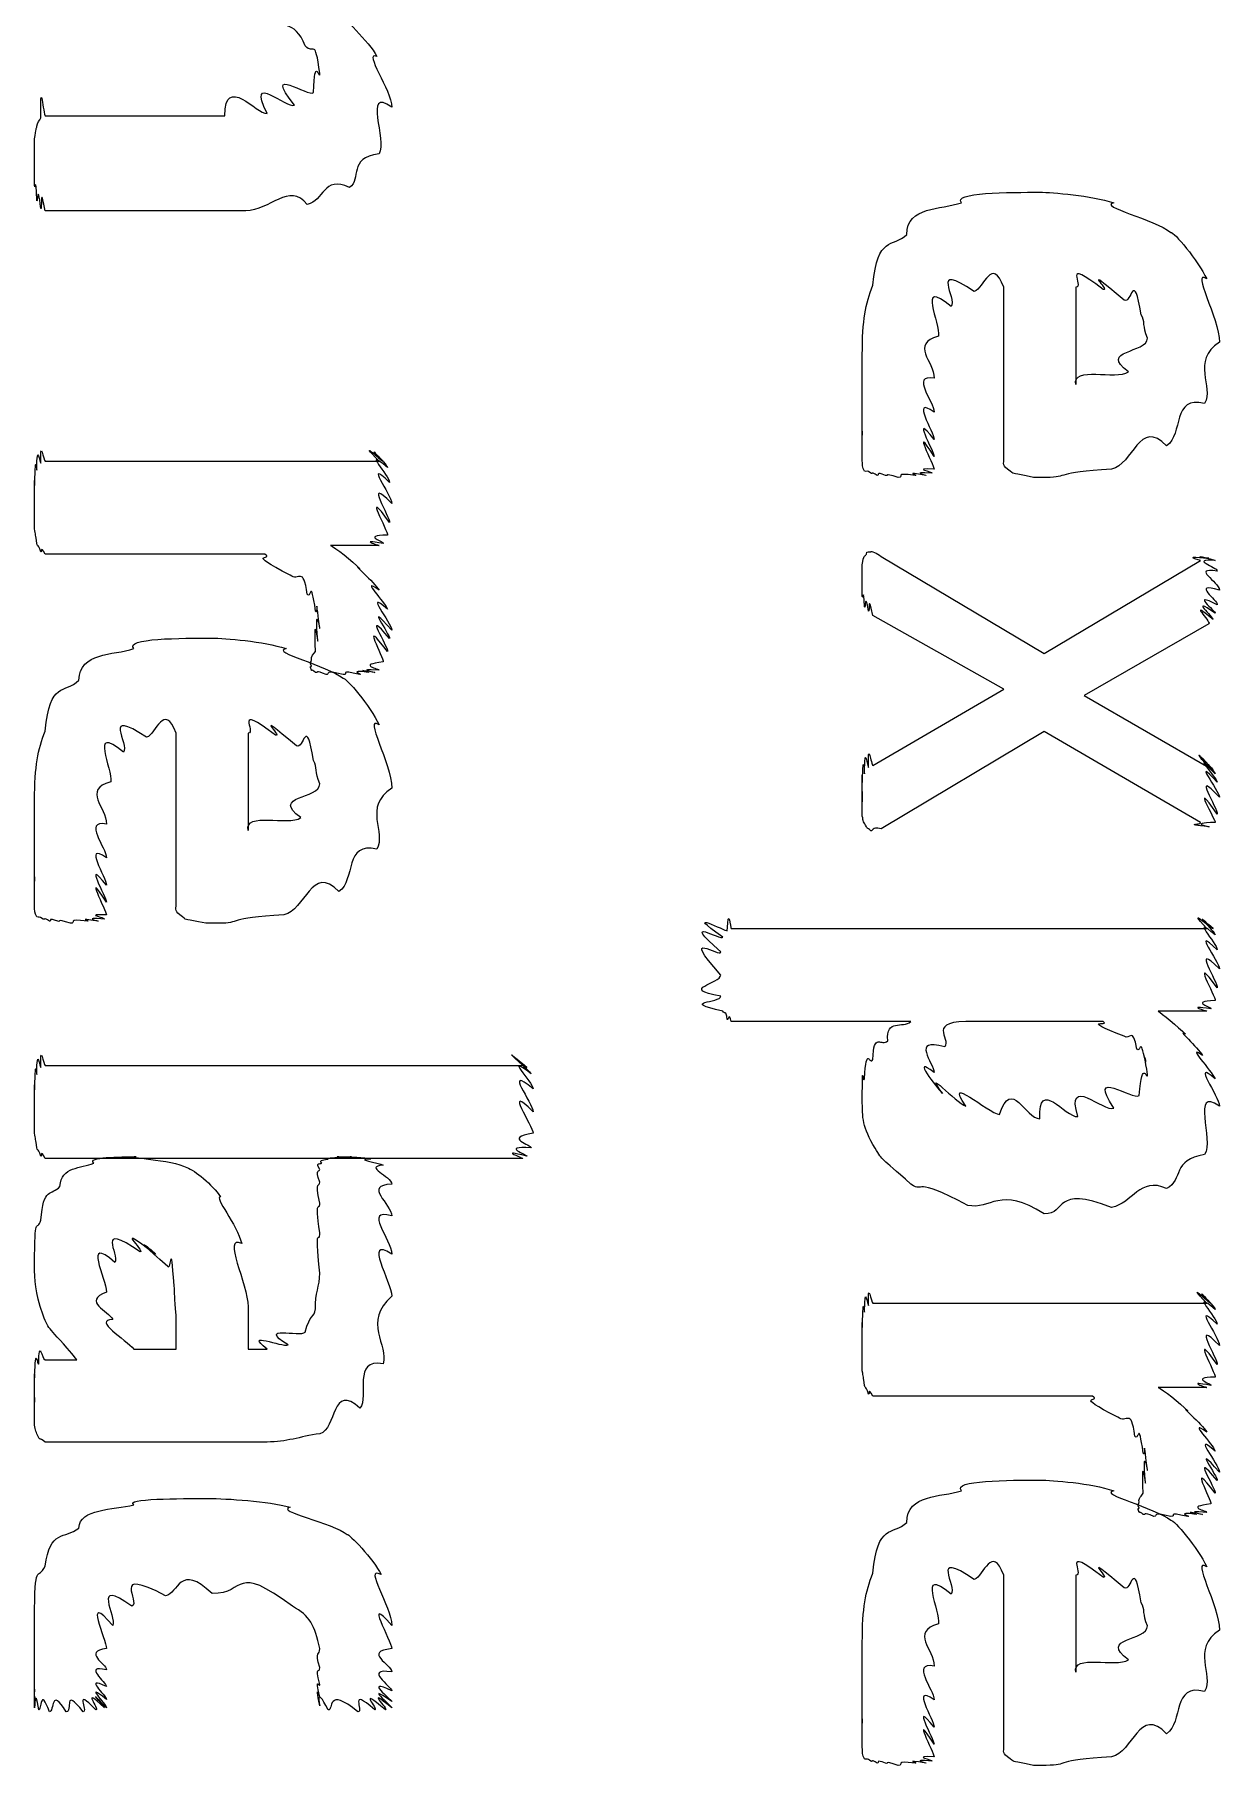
# Model space of a CAD drawing. Header units: millimetres. Extents: x 0 to 33.1, y 1.5 to 45.3.
# Drawn here: x 0.3794 to 0.5011, y 4.4728 to 4.6505 of the extents above; entities that cross this region are included whole.
import ezdxf

# ---------------------------------------------------------------- set-up
doc = ezdxf.new("R2010")
doc.units = ezdxf.units.MM
doc.header["$MEASUREMENT"] = 0
doc.layers.get('0').update_dxf_attribs({"linetype": 'CONTINUOUS'})

msp = doc.modelspace()

# ---------------------------------------------------------------- linework, layer by layer
at = {"color": 11, "linetype": 'Continuous'}
for p, q in [((0.380533, 4.64219), (0.398981, 4.64219)), ((0.40115, 4.63243), (0.380533, 4.63243)), ((0.479004, 4.60699), (0.479004, 4.62457)), ((0.486382, 4.62457), (0.486382, 4.61458)), ((0.380533, 4.60672), (0.414822, 4.60672)), ((0.483344, 4.60504), (0.482042, 4.60504)), ((0.403103, 4.59717), (0.380533, 4.59717)), ((0.414822, 4.59804), (0.409831, 4.59804)), ((0.466417, 4.59694), (0.483128, 4.58697)), ((0.483128, 4.58697), (0.499186, 4.59651)), ((0.479004, 4.58328), (0.465549, 4.59088)), ((0.500054, 4.59), (0.48725, 4.58263)), ((0.411133, 4.58479), (0.411133, 4.58479)), ((0.465549, 4.57547), (0.479004, 4.58328)), ((0.48725, 4.58263), (0.500054, 4.57525)), ((0.393989, 4.56119), (0.393989, 4.57878)), ((0.401367, 4.57878), (0.401367, 4.56879)), ((0.483128, 4.57894), (0.466417, 4.56896)), ((0.499186, 4.56961), (0.483128, 4.57894)), ((0.398329, 4.55925), (0.397026, 4.55925)), ((0.45101, 4.55871), (0.499838, 4.55871)), ((0.469456, 4.54915), (0.45101, 4.54915)), ((0.489204, 4.54915), (0.475965, 4.54915)), ((0.499838, 4.55024), (0.494846, 4.55024)), ((0.380533, 4.54465), (0.429579, 4.54465)), ((0.482693, 4.53917), (0.482693, 4.53917)), ((0.429579, 4.5351), (0.380533, 4.5351)), ((0.483128, 4.5294), (0.483128, 4.5294)), ((0.393989, 4.51551), (0.393989, 4.51899)), ((0.401367, 4.51986), (0.401367, 4.51551)), ((0.465549, 4.52024), (0.499838, 4.52024)), ((0.389649, 4.51551), (0.393989, 4.51551)), ((0.401367, 4.51551), (0.403321, 4.51551)), ((0.380533, 4.51443), (0.383789, 4.51443)), ((0.488118, 4.51069), (0.465549, 4.51069)), ((0.499838, 4.51156), (0.494846, 4.51156)), ((0.403321, 4.50597), (0.380533, 4.50597)), ((0.496149, 4.49832), (0.496149, 4.49832)), ((0.479004, 4.47472), (0.479004, 4.49229)), ((0.486382, 4.49229), (0.486382, 4.48232)), ((0.382704, 4.47825), (0.382704, 4.47825)), ((0.483344, 4.47276), (0.482042, 4.47276))]:
    msp.add_line(p, q, dxfattribs=at)
for points in [[(0.407226, 4.64936), (0.406196, 4.65218), (0.404676, 4.65121), (0.402669, 4.65218)], [(0.410265, 4.65306), (0.411242, 4.65218), (0.413738, 4.6499), (0.414606, 4.64828)], [(0.408746, 4.64654), (0.408203, 4.65033), (0.408203, 4.64839), (0.407226, 4.64936)], [(0.408094, 4.64458), (0.408203, 4.6486), (0.408746, 4.64567), (0.408746, 4.64654)], [(0.414606, 4.64828), (0.41314, 4.64887), (0.416124, 4.64481), (0.416124, 4.64307)], [(0.403321, 4.64242), (0.40115, 4.64686), (0.405382, 4.64285), (0.406142, 4.64328)], [(0.406142, 4.64328), (0.402724, 4.64757), (0.407661, 4.64404), (0.408094, 4.64458)], [(0.3801, 4.64199), (0.379992, 4.64654), (0.380371, 4.64219), (0.380533, 4.64219)], [(0.398981, 4.64219), (0.398981, 4.64654), (0.402289, 4.64231), (0.403321, 4.64242)], [(0.416124, 4.64307), (0.41314, 4.64524), (0.41569, 4.6396), (0.414822, 4.63829)], [(0.379665, 4.64111), (0.379719, 4.6415), (0.379937, 4.64171), (0.3801, 4.64199)], [(0.379449, 4.63981), (0.379557, 4.6409), (0.379665, 4.64085), (0.379665, 4.64111)], [(0.379449, 4.63721), (0.379449, 4.6396), (0.379449, 4.63911), (0.379449, 4.63981)], [(0.414822, 4.63829), (0.411567, 4.63786), (0.413086, 4.63569), (0.411783, 4.63482)], [(0.379449, 4.63504), (0.379449, 4.63775), (0.379449, 4.63633), (0.379449, 4.63721)], [(0.379665, 4.63351), (0.379557, 4.63644), (0.379557, 4.63433), (0.379449, 4.63504)], [(0.411783, 4.63482), (0.409071, 4.63612), (0.409179, 4.6334), (0.407443, 4.63308)], [(0.3801, 4.63265), (0.379719, 4.63569), (0.379775, 4.63308), (0.379665, 4.63351)], [(0.380533, 4.63243), (0.379992, 4.63542), (0.380208, 4.63254), (0.3801, 4.63265)], [(0.407443, 4.63308), (0.405599, 4.63542), (0.403592, 4.63243), (0.40115, 4.63243)], [(0.469021, 4.62999), (0.469075, 4.63292), (0.472493, 4.63254), (0.474664, 4.63325)], [(0.474664, 4.63325), (0.473579, 4.63433), (0.479656, 4.63433), (0.482693, 4.63433)], [(0.482693, 4.63433), (0.483996, 4.63433), (0.487956, 4.634), (0.490289, 4.63325)], [(0.490289, 4.63325), (0.488607, 4.63292), (0.494521, 4.63151), (0.496149, 4.63021)], [(0.465549, 4.62478), (0.466037, 4.62999), (0.467557, 4.62858), (0.469021, 4.62999)], [(0.496149, 4.63021), (0.496419, 4.63032), (0.498969, 4.62733), (0.499838, 4.62543)], [(0.475965, 4.62414), (0.471246, 4.62728), (0.474283, 4.62337), (0.473579, 4.62261)], [(0.479004, 4.62457), (0.477756, 4.62782), (0.476942, 4.62446), (0.475965, 4.62414)], [(0.489204, 4.62435), (0.4847, 4.62782), (0.487358, 4.62457), (0.486382, 4.62457)], [(0.491374, 4.62326), (0.486436, 4.62739), (0.490072, 4.62408), (0.489204, 4.62435)], [(0.473579, 4.62261), (0.469943, 4.62565), (0.472547, 4.62076), (0.472276, 4.61957)], [(0.49311, 4.62175), (0.49235, 4.62651), (0.492079, 4.62283), (0.491374, 4.62326)], [(0.499838, 4.62543), (0.498156, 4.62651), (0.501139, 4.62142), (0.501139, 4.61893)], [(0.464464, 4.61762), (0.464464, 4.62131), (0.464789, 4.62278), (0.465549, 4.62478)], [(0.493761, 4.61936), (0.493218, 4.62061), (0.493544, 4.62104), (0.49311, 4.62175)], [(0.472276, 4.61957), (0.469347, 4.61871), (0.471843, 4.61697), (0.471843, 4.61524)], [(0.491808, 4.61589), (0.488607, 4.61817), (0.493761, 4.61778), (0.493761, 4.61936)], [(0.501139, 4.61893), (0.498156, 4.61697), (0.500597, 4.61436), (0.499621, 4.61263)], [(0.464464, 4.61328), (0.464464, 4.61697), (0.464464, 4.61604), (0.464464, 4.61762)], [(0.471843, 4.61524), (0.469347, 4.61567), (0.471843, 4.61279), (0.471843, 4.61176)], [(0.486382, 4.61458), (0.486003, 4.61654), (0.490506, 4.61501), (0.491808, 4.61589)], [(0.464464, 4.6096), (0.464464, 4.61426), (0.464464, 4.61187), (0.464464, 4.61328)], [(0.471843, 4.61176), (0.469347, 4.6135), (0.471843, 4.60969), (0.471843, 4.60894)], [(0.499621, 4.61263), (0.496257, 4.6135), (0.49745, 4.60949), (0.495714, 4.60829)], [(0.464464, 4.60699), (0.464464, 4.61208), (0.464464, 4.60846), (0.464464, 4.6096)], [(0.471843, 4.60894), (0.469347, 4.61208), (0.471843, 4.60764), (0.471843, 4.60721)], [(0.471843, 4.60721), (0.469347, 4.61106), (0.471843, 4.60622), (0.471843, 4.6059)], [(0.495714, 4.60829), (0.492947, 4.61122), (0.492242, 4.60633), (0.490072, 4.6059)], [(0.379449, 4.60433), (0.379557, 4.60818), (0.379665, 4.60542), (0.379665, 4.60585)], [(0.379665, 4.60585), (0.379719, 4.60889), (0.379937, 4.60639), (0.3801, 4.6065)], [(0.3801, 4.6065), (0.379992, 4.60921), (0.380371, 4.60672), (0.380533, 4.60672)], [(0.414822, 4.60672), (0.412435, 4.60921), (0.415093, 4.60672), (0.415256, 4.60672)], [(0.415256, 4.60672), (0.412869, 4.60906), (0.41569, 4.60639), (0.41569, 4.60607)], [(0.41569, 4.60607), (0.412978, 4.60835), (0.415907, 4.60514), (0.415907, 4.60454)], [(0.379449, 4.60194), (0.379449, 4.60688), (0.379449, 4.60363), (0.379449, 4.60433)], [(0.415907, 4.60454), (0.41314, 4.60715), (0.416124, 4.60325), (0.416124, 4.60238)], [(0.464681, 4.60568), (0.464464, 4.60612), (0.464464, 4.60628), (0.464464, 4.60699)], [(0.471843, 4.6059), (0.469347, 4.60601), (0.471733, 4.60563), (0.471625, 4.60547)], [(0.479656, 4.60568), (0.478787, 4.60628), (0.479004, 4.60644), (0.479004, 4.60699)], [(0.490072, 4.6059), (0.484104, 4.60558), (0.485786, 4.60504), (0.483344, 4.60504)], [(0.415907, 4.60042), (0.412978, 4.60444), (0.415799, 4.59944), (0.41569, 4.59912)], [(0.416124, 4.60238), (0.41314, 4.60542), (0.416015, 4.60086), (0.415907, 4.60042)], [(0.465332, 4.60547), (0.464899, 4.60585), (0.464953, 4.60558), (0.464681, 4.60568)], [(0.465983, 4.60525), (0.465332, 4.60568), (0.465603, 4.60536), (0.465332, 4.60547)], [(0.466851, 4.60525), (0.465767, 4.60568), (0.466254, 4.60525), (0.465983, 4.60525)], [(0.468153, 4.60504), (0.466471, 4.60558), (0.467285, 4.60514), (0.466851, 4.60525)], [(0.469889, 4.60525), (0.467611, 4.60558), (0.468858, 4.60504), (0.468153, 4.60504)], [(0.470975, 4.60525), (0.468479, 4.60568), (0.470324, 4.60525), (0.469889, 4.60525)], [(0.471625, 4.60547), (0.469075, 4.60568), (0.471246, 4.60525), (0.470975, 4.60525)], [(0.482042, 4.60504), (0.479764, 4.60558), (0.480197, 4.60525), (0.479656, 4.60568)], [(0.379449, 4.59978), (0.379449, 4.60053), (0.379449, 4.60107), (0.379449, 4.60194)], [(0.379665, 4.59825), (0.379557, 4.59924), (0.379557, 4.59907), (0.379449, 4.59978)], [(0.415256, 4.59825), (0.412435, 4.59879), (0.414931, 4.59804), (0.414822, 4.59804)], [(0.41569, 4.59912), (0.412869, 4.59907), (0.415528, 4.59842), (0.415256, 4.59825)], [(0.3801, 4.59739), (0.379719, 4.59847), (0.379775, 4.59782), (0.379665, 4.59825)], [(0.380533, 4.59717), (0.379992, 4.59819), (0.380208, 4.59728), (0.3801, 4.59739)], [(0.405707, 4.595), (0.400825, 4.5975), (0.404081, 4.59646), (0.403103, 4.59717)], [(0.409831, 4.59804), (0.410265, 4.59793), (0.41211, 4.5964), (0.412869, 4.59565)], [(0.464464, 4.59608), (0.464572, 4.59711), (0.464735, 4.5969), (0.464899, 4.59717)], [(0.464899, 4.59717), (0.464899, 4.59754), (0.465169, 4.59739), (0.465332, 4.59739)], [(0.465332, 4.59739), (0.465332, 4.59754), (0.465983, 4.59728), (0.466417, 4.59694)], [(0.499186, 4.59651), (0.497125, 4.59711), (0.499729, 4.59674), (0.500054, 4.59674)], [(0.500054, 4.59674), (0.497721, 4.59711), (0.500543, 4.59668), (0.500706, 4.59651)], [(0.407443, 4.59304), (0.407064, 4.59603), (0.406575, 4.59429), (0.405707, 4.595)], [(0.412869, 4.59565), (0.411838, 4.59646), (0.414387, 4.59424), (0.414822, 4.59347)], [(0.464464, 4.59435), (0.464464, 4.59625), (0.464464, 4.59565), (0.464464, 4.59608)], [(0.500706, 4.59651), (0.497993, 4.59668), (0.500922, 4.59586), (0.500922, 4.59543)], [(0.500922, 4.59543), (0.498156, 4.59581), (0.501139, 4.59435), (0.501139, 4.59347)], [(0.408311, 4.59131), (0.407769, 4.59489), (0.407878, 4.5925), (0.407443, 4.59304)], [(0.408746, 4.58957), (0.408203, 4.59369), (0.408583, 4.59076), (0.408311, 4.59131)], [(0.414822, 4.59347), (0.412706, 4.595), (0.415528, 4.59212), (0.41569, 4.59153)], [(0.41569, 4.59153), (0.41314, 4.59369), (0.416124, 4.59011), (0.416124, 4.58936)], [(0.464464, 4.59283), (0.464464, 4.59478), (0.464464, 4.59364), (0.464464, 4.59435)], [(0.464681, 4.59174), (0.464572, 4.59407), (0.464572, 4.59239), (0.464464, 4.59283)], [(0.465115, 4.59131), (0.464735, 4.59347), (0.464789, 4.59147), (0.464681, 4.59174)], [(0.500922, 4.59196), (0.497993, 4.59347), (0.500814, 4.59125), (0.500706, 4.5911)], [(0.501139, 4.59347), (0.498156, 4.59435), (0.501031, 4.59239), (0.500922, 4.59196)], [(0.408311, 4.58718), (0.408094, 4.59185), (0.408529, 4.58783), (0.408529, 4.58826)], [(0.408529, 4.58826), (0.408203, 4.59272), (0.408746, 4.58914), (0.408746, 4.58957)], [(0.415907, 4.58849), (0.412978, 4.59196), (0.415799, 4.58762), (0.41569, 4.58718)], [(0.416124, 4.58936), (0.41314, 4.59272), (0.416015, 4.58882), (0.415907, 4.58849)], [(0.465549, 4.59088), (0.465007, 4.59337), (0.465224, 4.59119), (0.465115, 4.59131)], [(0.500489, 4.59044), (0.497721, 4.59278), (0.500325, 4.59017), (0.500054, 4.59)], [(0.500706, 4.5911), (0.497885, 4.59304), (0.500597, 4.5906), (0.500489, 4.59044)], [(0.41569, 4.58718), (0.412706, 4.5911), (0.415365, 4.58643), (0.415256, 4.5861)], [(0.389649, 4.58746), (0.388564, 4.58854), (0.39464, 4.58854), (0.397678, 4.58854)], [(0.397678, 4.58854), (0.398981, 4.58854), (0.40294, 4.58822), (0.405274, 4.58746)], [(0.384006, 4.58421), (0.38406, 4.58713), (0.387478, 4.58675), (0.389649, 4.58746)], [(0.405274, 4.58746), (0.403592, 4.58713), (0.409506, 4.58572), (0.411133, 4.58442)], [(0.407878, 4.58632), (0.407769, 4.58664), (0.408149, 4.58692), (0.408311, 4.58718)], [(0.407878, 4.58567), (0.407661, 4.58604), (0.407878, 4.58604), (0.407878, 4.58632)], [(0.407878, 4.58524), (0.407661, 4.58578), (0.407878, 4.58556), (0.407878, 4.58567)], [(0.408311, 4.58501), (0.407769, 4.58544), (0.407986, 4.58513), (0.407878, 4.58524)], [(0.409397, 4.58479), (0.408203, 4.58535), (0.408583, 4.5849), (0.408311, 4.58501)], [(0.411133, 4.58479), (0.409071, 4.58535), (0.409831, 4.58479), (0.409397, 4.58479)], [(0.412869, 4.58479), (0.410536, 4.58535), (0.411838, 4.58479), (0.411133, 4.58479)], [(0.413738, 4.58501), (0.411404, 4.58535), (0.413303, 4.58479), (0.412869, 4.58479)], [(0.414387, 4.58501), (0.411838, 4.58544), (0.414008, 4.58501), (0.413738, 4.58501)], [(0.414822, 4.58524), (0.41211, 4.58544), (0.414497, 4.58501), (0.414387, 4.58501)], [(0.415256, 4.5861), (0.412435, 4.58578), (0.414931, 4.58539), (0.414822, 4.58524)], [(0.380533, 4.579), (0.381022, 4.58421), (0.382542, 4.58279), (0.384006, 4.58421)], [(0.411133, 4.58442), (0.411404, 4.58453), (0.413954, 4.58154), (0.414822, 4.57964)], [(0.39095, 4.57835), (0.386231, 4.58149), (0.389268, 4.57758), (0.388564, 4.57682)], [(0.393989, 4.57878), (0.39274, 4.58203), (0.391928, 4.57867), (0.39095, 4.57835)], [(0.404189, 4.57856), (0.399685, 4.58203), (0.402344, 4.57878), (0.401367, 4.57878)], [(0.406358, 4.57747), (0.401421, 4.5816), (0.405057, 4.57829), (0.404189, 4.57856)], [(0.388564, 4.57682), (0.384928, 4.57986), (0.387532, 4.57497), (0.387261, 4.57379)], [(0.408094, 4.57596), (0.407335, 4.58074), (0.407064, 4.57704), (0.406358, 4.57747)], [(0.414822, 4.57964), (0.41314, 4.58074), (0.416124, 4.57563), (0.416124, 4.57314)], [(0.379449, 4.57183), (0.379449, 4.57553), (0.379775, 4.57699), (0.380533, 4.579)], [(0.464681, 4.5746), (0.464735, 4.57801), (0.464953, 4.57514), (0.465115, 4.57525)], [(0.465115, 4.57525), (0.465007, 4.57829), (0.465386, 4.57547), (0.465549, 4.57547)], [(0.500054, 4.57525), (0.497558, 4.57818), (0.500325, 4.57519), (0.500489, 4.57503)], [(0.500489, 4.57503), (0.497885, 4.57785), (0.500706, 4.57476), (0.500706, 4.5746)], [(0.408746, 4.57357), (0.408203, 4.57482), (0.408529, 4.57525), (0.408094, 4.57596)], [(0.464464, 4.57374), (0.464572, 4.57742), (0.464681, 4.57433), (0.464681, 4.5746)], [(0.464464, 4.57178), (0.464464, 4.57671), (0.464464, 4.57329), (0.464464, 4.57374)], [(0.500706, 4.5746), (0.497993, 4.57742), (0.500922, 4.57406), (0.500922, 4.57374)], [(0.500922, 4.57374), (0.498156, 4.57671), (0.501139, 4.57281), (0.501139, 4.57221)], [(0.464464, 4.57026), (0.464464, 4.57525), (0.464464, 4.57124), (0.464464, 4.57178)], [(0.500922, 4.57047), (0.497993, 4.57454), (0.500814, 4.56976), (0.500706, 4.56961)], [(0.501139, 4.57221), (0.498156, 4.57542), (0.501031, 4.5709), (0.500922, 4.57047)], [(0.387261, 4.57379), (0.384332, 4.57292), (0.386828, 4.57118), (0.386828, 4.56944)], [(0.406793, 4.5701), (0.403592, 4.57238), (0.408746, 4.572), (0.408746, 4.57357)], [(0.416124, 4.57314), (0.41314, 4.57118), (0.415582, 4.56858), (0.414606, 4.56685)], [(0.379449, 4.56749), (0.379449, 4.57118), (0.379449, 4.57026), (0.379449, 4.57183)], [(0.401367, 4.56879), (0.400987, 4.57075), (0.40549, 4.56922), (0.406793, 4.5701)], [(0.386828, 4.56944), (0.384332, 4.56988), (0.386828, 4.567), (0.386828, 4.56597)], [(0.464899, 4.56917), (0.464572, 4.56961), (0.464572, 4.56972), (0.464464, 4.57026)], [(0.465332, 4.56874), (0.464899, 4.56917), (0.465007, 4.5689), (0.464899, 4.56917)], [(0.466417, 4.56896), (0.465332, 4.56917), (0.465603, 4.56874), (0.465332, 4.56874)], [(0.500054, 4.56917), (0.497125, 4.5695), (0.499457, 4.56933), (0.499186, 4.56961)], [(0.500706, 4.56961), (0.497721, 4.5695), (0.500325, 4.56917), (0.500054, 4.56917)], [(0.379449, 4.56381), (0.379449, 4.56847), (0.379449, 4.56608), (0.379449, 4.56749)], [(0.386828, 4.56597), (0.384332, 4.56771), (0.386828, 4.56392), (0.386828, 4.56315)], [(0.414606, 4.56685), (0.411242, 4.56771), (0.412435, 4.56369), (0.410699, 4.5625)], [(0.379449, 4.56119), (0.379449, 4.56629), (0.379449, 4.56267), (0.379449, 4.56381)], [(0.386828, 4.56315), (0.384332, 4.56629), (0.386828, 4.56185), (0.386828, 4.56142)], [(0.386828, 4.56142), (0.384332, 4.56526), (0.386828, 4.56044), (0.386828, 4.56011)], [(0.410699, 4.5625), (0.407932, 4.56543), (0.407226, 4.56054), (0.405057, 4.56011)], [(0.379665, 4.5599), (0.379449, 4.56033), (0.379449, 4.56049), (0.379449, 4.56119)], [(0.380317, 4.55968), (0.379883, 4.56006), (0.379937, 4.55979), (0.379665, 4.5599)], [(0.380968, 4.55946), (0.380317, 4.5599), (0.380588, 4.55957), (0.380317, 4.55968)], [(0.381836, 4.55946), (0.380751, 4.5599), (0.381239, 4.55946), (0.380968, 4.55946)], [(0.383137, 4.55925), (0.381456, 4.55979), (0.382269, 4.55935), (0.381836, 4.55946)], [(0.384874, 4.55946), (0.382596, 4.55979), (0.383843, 4.55925), (0.383137, 4.55925)], [(0.38596, 4.55946), (0.383464, 4.5599), (0.385308, 4.55946), (0.384874, 4.55946)], [(0.38661, 4.55968), (0.38406, 4.5599), (0.386231, 4.55946), (0.38596, 4.55946)], [(0.386828, 4.56011), (0.384332, 4.56022), (0.386719, 4.55985), (0.38661, 4.55968)], [(0.39464, 4.5599), (0.393772, 4.56049), (0.393989, 4.56065), (0.393989, 4.56119)], [(0.397026, 4.55925), (0.394749, 4.55979), (0.395182, 4.55946), (0.39464, 4.5599)], [(0.405057, 4.56011), (0.399089, 4.55979), (0.400771, 4.55925), (0.398329, 4.55925)], [(0.449924, 4.55632), (0.445529, 4.56017), (0.450032, 4.5574), (0.450142, 4.55783)], [(0.450142, 4.55783), (0.445801, 4.56087), (0.450467, 4.55838), (0.450575, 4.55849)], [(0.450575, 4.55849), (0.450737, 4.56119), (0.4509, 4.55871), (0.45101, 4.55871)], [(0.499838, 4.55871), (0.497558, 4.56119), (0.500325, 4.55871), (0.500489, 4.55871)], [(0.500489, 4.55871), (0.497885, 4.56104), (0.500706, 4.55838), (0.500706, 4.55806)], [(0.500706, 4.55806), (0.497993, 4.56033), (0.500922, 4.55713), (0.500922, 4.55653)], [(0.449924, 4.55393), (0.445529, 4.55886), (0.449924, 4.55561), (0.449924, 4.55632)], [(0.500922, 4.55653), (0.498156, 4.55914), (0.501139, 4.55533), (0.501139, 4.55458)], [(0.500922, 4.55263), (0.497993, 4.55653), (0.500814, 4.55165), (0.500706, 4.55132)], [(0.501139, 4.55458), (0.498156, 4.55757), (0.501031, 4.55306), (0.500922, 4.55263)], [(0.449924, 4.55176), (0.445529, 4.55251), (0.449924, 4.55306), (0.449924, 4.55393)], [(0.450142, 4.55024), (0.445529, 4.55122), (0.449924, 4.55106), (0.449924, 4.55176)], [(0.500271, 4.55046), (0.49745, 4.55089), (0.499946, 4.55024), (0.499838, 4.55024)], [(0.500706, 4.55132), (0.497885, 4.55122), (0.500543, 4.55062), (0.500271, 4.55046)], [(0.450575, 4.54937), (0.450467, 4.55046), (0.450304, 4.54981), (0.450142, 4.55024)], [(0.45101, 4.54915), (0.450737, 4.55018), (0.450737, 4.54926), (0.450575, 4.54937)], [(0.467068, 4.54719), (0.466906, 4.54949), (0.468588, 4.54844), (0.469456, 4.54915)], [(0.475965, 4.54915), (0.470811, 4.54932), (0.473633, 4.54742), (0.472928, 4.54656)], [(0.491374, 4.54764), (0.486436, 4.54958), (0.490072, 4.54861), (0.489204, 4.54915)], [(0.494846, 4.55024), (0.495117, 4.55003), (0.496907, 4.54861), (0.497667, 4.54785)], [(0.465549, 4.54525), (0.465603, 4.54818), (0.466471, 4.5465), (0.467068, 4.54719)], [(0.472928, 4.54656), (0.469347, 4.54758), (0.471843, 4.54482), (0.471843, 4.54394)], [(0.492676, 4.54633), (0.492242, 4.54872), (0.491917, 4.54719), (0.491374, 4.54764)], [(0.493544, 4.54503), (0.492947, 4.54785), (0.49311, 4.5459), (0.492676, 4.54633)], [(0.497667, 4.54785), (0.496582, 4.54861), (0.498969, 4.54644), (0.499403, 4.54568)], [(0.379449, 4.54226), (0.379557, 4.54611), (0.379665, 4.54335), (0.379665, 4.54378)], [(0.379665, 4.54378), (0.379719, 4.54682), (0.379937, 4.54432), (0.3801, 4.54443)], [(0.3801, 4.54443), (0.379992, 4.54715), (0.380371, 4.54465), (0.380533, 4.54465)], [(0.429579, 4.54465), (0.426867, 4.54715), (0.42985, 4.5446), (0.430012, 4.54443)], [(0.430012, 4.54443), (0.427192, 4.54682), (0.430285, 4.54411), (0.430447, 4.54378)], [(0.430447, 4.54378), (0.427463, 4.54611), (0.430664, 4.54286), (0.430664, 4.54226)], [(0.464464, 4.54113), (0.464464, 4.54557), (0.464518, 4.54258), (0.464681, 4.54329)], [(0.464681, 4.54329), (0.464899, 4.54688), (0.465224, 4.54454), (0.465549, 4.54525)], [(0.471843, 4.54394), (0.469347, 4.54585), (0.472114, 4.54237), (0.472711, 4.54178)], [(0.492893, 4.54156), (0.493218, 4.54568), (0.493761, 4.54286), (0.493761, 4.54372)], [(0.493761, 4.54372), (0.493218, 4.54699), (0.493653, 4.5446), (0.493544, 4.54503)], [(0.499403, 4.54568), (0.497558, 4.54699), (0.500379, 4.54406), (0.500706, 4.54329)], [(0.379449, 4.53988), (0.379449, 4.54482), (0.379449, 4.54156), (0.379449, 4.54226)], [(0.430664, 4.54226), (0.427463, 4.54482), (0.430664, 4.54075), (0.430664, 4.53988)], [(0.472711, 4.54178), (0.47054, 4.54471), (0.474067, 4.54081), (0.475097, 4.54047)], [(0.475097, 4.54047), (0.472711, 4.54394), (0.477376, 4.53976), (0.478569, 4.53961)], [(0.4866, 4.53939), (0.485297, 4.54383), (0.489258, 4.53982), (0.490289, 4.54025)], [(0.490289, 4.54025), (0.487468, 4.54454), (0.492296, 4.54101), (0.492893, 4.54156)], [(0.500706, 4.54329), (0.498156, 4.54542), (0.501139, 4.5415), (0.501139, 4.54047)], [(0.430664, 4.53988), (0.427463, 4.54308), (0.430664, 4.53831), (0.430664, 4.53771)], [(0.478569, 4.53961), (0.479764, 4.54351), (0.481228, 4.53917), (0.482693, 4.53917)], [(0.482693, 4.53917), (0.482531, 4.54351), (0.485297, 4.53928), (0.4866, 4.53939)], [(0.501139, 4.54047), (0.498156, 4.54254), (0.500597, 4.53694), (0.499621, 4.53549)], [(0.465767, 4.53614), (0.464464, 4.53831), (0.464464, 4.53928), (0.464464, 4.54113)], [(0.379449, 4.53771), (0.379449, 4.53847), (0.379449, 4.53901), (0.379449, 4.53988)], [(0.379665, 4.53618), (0.379557, 4.53717), (0.379557, 4.537), (0.379449, 4.53771)], [(0.430664, 4.53771), (0.427463, 4.53717), (0.430556, 4.53651), (0.430447, 4.53618)], [(0.3801, 4.53532), (0.379719, 4.5364), (0.379775, 4.53575), (0.379665, 4.53618)], [(0.380533, 4.5351), (0.379992, 4.53614), (0.380208, 4.53521), (0.3801, 4.53532)], [(0.385525, 4.53461), (0.384765, 4.53526), (0.388238, 4.53526), (0.389865, 4.53526)], [(0.389865, 4.53526), (0.3884, 4.53526), (0.393608, 4.53494), (0.395074, 4.53418)], [(0.408962, 4.53461), (0.408529, 4.535), (0.409289, 4.53494), (0.409614, 4.53504)], [(0.409614, 4.53504), (0.409071, 4.53515), (0.410265, 4.53515), (0.410699, 4.53526)], [(0.410699, 4.53526), (0.409939, 4.53526), (0.411567, 4.53526), (0.412001, 4.53526)], [(0.412001, 4.53526), (0.411242, 4.53526), (0.413519, 4.53521), (0.413954, 4.53504)], [(0.413954, 4.53504), (0.41211, 4.535), (0.414822, 4.53472), (0.415256, 4.5344)], [(0.430012, 4.53532), (0.426867, 4.53614), (0.429688, 4.5351), (0.429579, 4.5351)], [(0.430447, 4.53618), (0.427192, 4.5364), (0.430122, 4.53549), (0.430012, 4.53532)], [(0.469456, 4.53244), (0.4662, 4.53543), (0.466635, 4.53472), (0.465767, 4.53614)], [(0.499621, 4.53549), (0.496257, 4.535), (0.49745, 4.53288), (0.495714, 4.53201)], [(0.382053, 4.53222), (0.382161, 4.53429), (0.384224, 4.53407), (0.385525, 4.53461)], [(0.395074, 4.53418), (0.395942, 4.53386), (0.397678, 4.53244), (0.398546, 4.53114)], [(0.408746, 4.53396), (0.408203, 4.53472), (0.4088, 4.5345), (0.408962, 4.53461)], [(0.408746, 4.53267), (0.408203, 4.53413), (0.408746, 4.53369), (0.408746, 4.53396)], [(0.415256, 4.5344), (0.41314, 4.53429), (0.416124, 4.53331), (0.416124, 4.53244)], [(0.475315, 4.53028), (0.469347, 4.53342), (0.471029, 4.53147), (0.469456, 4.53244)], [(0.495714, 4.53201), (0.492947, 4.53326), (0.492242, 4.53049), (0.490072, 4.53006)], [(0.3801, 4.52875), (0.380317, 4.53222), (0.381185, 4.53125), (0.382053, 4.53222)], [(0.398546, 4.53114), (0.397786, 4.53125), (0.400282, 4.52826), (0.400717, 4.52636)], [(0.408746, 4.53049), (0.408203, 4.53299), (0.408746, 4.53212), (0.408746, 4.53267)], [(0.408746, 4.52746), (0.408203, 4.53125), (0.408746, 4.52962), (0.408746, 4.53049)], [(0.416124, 4.53244), (0.41314, 4.53239), (0.416124, 4.53039), (0.416124, 4.52919)], [(0.483128, 4.5294), (0.478624, 4.53239), (0.477593, 4.52974), (0.475315, 4.53028)], [(0.490072, 4.53006), (0.483996, 4.53239), (0.485568, 4.5294), (0.483128, 4.5294)], [(0.379449, 4.52419), (0.379449, 4.52962), (0.379665, 4.52746), (0.3801, 4.52875)], [(0.416124, 4.52919), (0.41314, 4.53006), (0.416124, 4.52675), (0.416124, 4.52528)], [(0.3903, 4.5255), (0.385525, 4.52875), (0.388238, 4.52518), (0.387696, 4.52442)], [(0.391818, 4.52528), (0.387261, 4.52875), (0.390842, 4.5255), (0.3903, 4.5255)], [(0.393121, 4.52399), (0.388238, 4.52832), (0.392361, 4.52501), (0.391818, 4.52528)], [(0.408746, 4.52333), (0.408203, 4.52875), (0.408746, 4.52615), (0.408746, 4.52746)], [(0.387696, 4.52442), (0.384332, 4.52735), (0.386828, 4.52268), (0.386828, 4.52138)], [(0.393772, 4.52203), (0.393446, 4.52718), (0.393392, 4.52344), (0.393121, 4.52399)], [(0.400717, 4.52636), (0.398654, 4.52735), (0.401367, 4.52219), (0.401367, 4.51986)], [(0.416124, 4.52528), (0.41314, 4.52718), (0.416124, 4.5224), (0.416124, 4.52094)], [(0.380317, 4.51899), (0.379449, 4.52154), (0.379449, 4.52246), (0.379449, 4.52419)], [(0.408311, 4.51964), (0.408203, 4.52126), (0.408746, 4.52192), (0.408746, 4.52333)], [(0.464681, 4.51937), (0.464735, 4.5224), (0.464953, 4.51992), (0.465115, 4.52001)], [(0.465115, 4.52001), (0.465007, 4.52274), (0.465386, 4.52024), (0.465549, 4.52024)], [(0.499838, 4.52024), (0.49745, 4.52274), (0.500108, 4.52024), (0.500271, 4.52024)], [(0.500271, 4.52024), (0.497885, 4.52257), (0.500706, 4.51992), (0.500706, 4.51958)], [(0.386828, 4.52138), (0.384332, 4.5204), (0.387044, 4.51942), (0.387478, 4.51856)], [(0.393989, 4.51899), (0.393772, 4.52094), (0.393881, 4.52115), (0.393772, 4.52203)], [(0.416124, 4.52094), (0.41314, 4.51833), (0.415799, 4.5159), (0.415256, 4.514)], [(0.464464, 4.51785), (0.464572, 4.52171), (0.464681, 4.51893), (0.464681, 4.51937)], [(0.500706, 4.51958), (0.497993, 4.52186), (0.500922, 4.51867), (0.500922, 4.51807)], [(0.500922, 4.51807), (0.498156, 4.52067), (0.501139, 4.51676), (0.501139, 4.5159)], [(0.383789, 4.51443), (0.380751, 4.51807), (0.381022, 4.51725), (0.380317, 4.51899)], [(0.407226, 4.51725), (0.407769, 4.51921), (0.408149, 4.51867), (0.408311, 4.51964)], [(0.464464, 4.51546), (0.464464, 4.5204), (0.464464, 4.51714), (0.464464, 4.51785)], [(0.501139, 4.5159), (0.498156, 4.51893), (0.501031, 4.51438), (0.500922, 4.51394)], [(0.387478, 4.51856), (0.385362, 4.5185), (0.388781, 4.51654), (0.389649, 4.51551)], [(0.403321, 4.51551), (0.400825, 4.51747), (0.404893, 4.51568), (0.40549, 4.51594)], [(0.40549, 4.51594), (0.402126, 4.51807), (0.406793, 4.51671), (0.407226, 4.51725)], [(0.500922, 4.51394), (0.497993, 4.51796), (0.500814, 4.51297), (0.500706, 4.51264)], [(0.379449, 4.51269), (0.379557, 4.51617), (0.379719, 4.51372), (0.379883, 4.514)], [(0.379883, 4.514), (0.379883, 4.51676), (0.380208, 4.51443), (0.380533, 4.51443)], [(0.464464, 4.51329), (0.464464, 4.51406), (0.464464, 4.5146), (0.464464, 4.51546)], [(0.379449, 4.51031), (0.379449, 4.51486), (0.379449, 4.51199), (0.379449, 4.51269)], [(0.415256, 4.514), (0.412001, 4.5146), (0.413846, 4.51064), (0.412869, 4.50944)], [(0.379449, 4.50771), (0.379449, 4.51286), (0.379449, 4.50917), (0.379449, 4.51031)], [(0.412869, 4.50944), (0.409939, 4.51215), (0.410482, 4.50726), (0.408746, 4.50683)], [(0.464681, 4.51178), (0.464572, 4.51275), (0.464572, 4.51258), (0.464464, 4.51329)], [(0.465115, 4.5109), (0.464735, 4.51199), (0.464789, 4.51133), (0.464681, 4.51178)], [(0.465549, 4.51069), (0.465007, 4.51172), (0.465224, 4.51079), (0.465115, 4.5109)], [(0.500271, 4.51178), (0.49745, 4.51232), (0.499946, 4.51156), (0.499838, 4.51156)], [(0.500706, 4.51264), (0.497885, 4.51258), (0.500543, 4.51193), (0.500271, 4.51178)], [(0.490722, 4.50851), (0.48584, 4.51101), (0.489094, 4.50999), (0.488118, 4.51069)], [(0.494846, 4.51156), (0.495281, 4.51144), (0.497125, 4.50993), (0.497885, 4.50917)], [(0.497885, 4.50917), (0.496853, 4.50999), (0.499403, 4.50776), (0.499838, 4.507)], [(0.492458, 4.50657), (0.492079, 4.50956), (0.49159, 4.50782), (0.490722, 4.50851)], [(0.493326, 4.50483), (0.492785, 4.5084), (0.492893, 4.50603), (0.492458, 4.50657)], [(0.499838, 4.507), (0.497721, 4.50851), (0.500543, 4.50564), (0.500706, 4.50504)], [(0.379883, 4.5064), (0.379557, 4.50706), (0.379557, 4.50717), (0.379449, 4.50771)], [(0.380533, 4.50597), (0.379883, 4.50651), (0.379992, 4.50613), (0.379883, 4.5064)], [(0.408746, 4.50683), (0.406629, 4.50651), (0.405328, 4.50597), (0.403321, 4.50597)], [(0.493761, 4.5031), (0.493218, 4.50722), (0.493599, 4.50429), (0.493326, 4.50483)], [(0.500706, 4.50504), (0.498156, 4.50722), (0.501139, 4.50364), (0.501139, 4.50288)], [(0.493326, 4.50071), (0.49311, 4.50537), (0.493544, 4.50136), (0.493544, 4.50179)], [(0.493544, 4.50179), (0.493218, 4.50624), (0.493761, 4.50265), (0.493761, 4.5031)], [(0.500706, 4.50071), (0.497721, 4.50461), (0.500379, 4.49994), (0.500271, 4.49962)], [(0.500922, 4.50201), (0.497993, 4.50549), (0.500814, 4.50114), (0.500706, 4.50071)], [(0.501139, 4.50288), (0.498156, 4.50624), (0.501031, 4.50233), (0.500922, 4.50201)], [(0.474664, 4.50097), (0.473579, 4.50206), (0.479656, 4.50206), (0.482693, 4.50206)], [(0.482693, 4.50206), (0.483996, 4.50206), (0.487956, 4.50174), (0.490289, 4.50097)], [(0.384006, 4.49713), (0.38406, 4.49918), (0.387478, 4.49897), (0.389649, 4.49951)], [(0.389649, 4.49951), (0.388564, 4.50017), (0.394476, 4.50017), (0.397244, 4.50017)], [(0.397244, 4.50017), (0.399251, 4.50017), (0.403375, 4.49989), (0.405707, 4.49929)], [(0.405707, 4.49929), (0.404025, 4.49886), (0.410101, 4.49767), (0.411567, 4.49647)], [(0.469021, 4.49772), (0.469075, 4.50065), (0.472493, 4.50028), (0.474664, 4.50097)], [(0.490289, 4.50097), (0.488607, 4.50065), (0.494521, 4.49924), (0.496149, 4.49794)], [(0.492893, 4.49918), (0.492676, 4.49957), (0.492893, 4.49957), (0.492893, 4.49983)], [(0.492893, 4.49875), (0.492676, 4.49929), (0.492893, 4.49908), (0.492893, 4.49918)], [(0.492893, 4.49983), (0.492785, 4.50017), (0.493164, 4.50043), (0.493326, 4.50071)], [(0.500271, 4.49962), (0.49745, 4.49929), (0.499946, 4.49892), (0.499838, 4.49875)], [(0.465549, 4.49251), (0.466037, 4.49772), (0.467557, 4.49631), (0.469021, 4.49772)], [(0.493326, 4.49854), (0.492785, 4.49897), (0.493001, 4.49864), (0.492893, 4.49875)], [(0.494412, 4.49832), (0.493218, 4.49886), (0.493599, 4.49843), (0.493326, 4.49854)], [(0.496149, 4.49832), (0.494086, 4.49886), (0.494846, 4.49832), (0.494412, 4.49832)], [(0.497885, 4.49832), (0.495551, 4.49886), (0.496853, 4.49832), (0.496149, 4.49832)], [(0.496149, 4.49794), (0.496419, 4.49804), (0.498969, 4.49507), (0.499838, 4.49317)], [(0.498753, 4.49854), (0.496419, 4.49886), (0.498318, 4.49832), (0.497885, 4.49832)], [(0.499403, 4.49854), (0.496853, 4.49897), (0.499024, 4.49854), (0.498753, 4.49854)], [(0.499838, 4.49875), (0.497125, 4.49897), (0.499511, 4.49854), (0.499403, 4.49854)], [(0.380533, 4.49322), (0.381022, 4.49701), (0.382542, 4.49599), (0.384006, 4.49713)], [(0.411567, 4.49647), (0.411675, 4.49658), (0.414279, 4.49397), (0.415039, 4.49235)], [(0.379449, 4.48779), (0.379449, 4.49397), (0.379775, 4.49164), (0.380533, 4.49322)], [(0.475965, 4.49186), (0.471246, 4.49501), (0.474283, 4.4911), (0.473579, 4.49035)], [(0.479004, 4.49229), (0.477756, 4.49556), (0.476942, 4.49219), (0.475965, 4.49186)], [(0.489204, 4.49208), (0.4847, 4.49556), (0.487358, 4.49229), (0.486382, 4.49229)], [(0.491374, 4.491), (0.486436, 4.49511), (0.490072, 4.49181), (0.489204, 4.49208)], [(0.49311, 4.48947), (0.49235, 4.49425), (0.492079, 4.49056), (0.491374, 4.491)], [(0.499838, 4.49317), (0.498156, 4.49425), (0.501139, 4.48915), (0.501139, 4.48665)], [(0.389432, 4.4891), (0.3852, 4.49224), (0.387913, 4.4879), (0.387478, 4.48714)], [(0.392904, 4.49018), (0.387099, 4.49322), (0.390408, 4.48953), (0.389432, 4.4891)], [(0.397678, 4.4904), (0.394314, 4.49365), (0.394206, 4.49035), (0.392904, 4.49018)], [(0.405925, 4.4891), (0.399849, 4.49365), (0.401258, 4.4904), (0.397678, 4.4904)], [(0.415039, 4.49235), (0.41314, 4.49338), (0.416124, 4.48904), (0.416124, 4.48714)], [(0.464464, 4.48535), (0.464464, 4.48904), (0.464789, 4.4905), (0.465549, 4.49251)], [(0.473579, 4.49035), (0.469943, 4.49338), (0.472547, 4.4885), (0.472276, 4.48731)], [(0.387478, 4.48714), (0.384332, 4.49078), (0.386828, 4.48562), (0.386828, 4.48475)], [(0.416124, 4.48714), (0.41314, 4.49061), (0.416124, 4.48551), (0.416124, 4.48475)], [(0.408746, 4.48475), (0.408203, 4.48714), (0.407769, 4.48812), (0.405925, 4.4891)], [(0.493761, 4.48708), (0.493218, 4.48833), (0.493544, 4.48876), (0.49311, 4.48947)], [(0.379449, 4.48497), (0.379449, 4.48628), (0.379449, 4.48682), (0.379449, 4.48779)], [(0.472276, 4.48731), (0.469347, 4.48643), (0.471843, 4.48469), (0.471843, 4.48296)], [(0.491808, 4.48361), (0.488607, 4.48589), (0.493761, 4.48551), (0.493761, 4.48708)], [(0.464464, 4.48101), (0.464464, 4.48469), (0.464464, 4.48378), (0.464464, 4.48535)], [(0.501139, 4.48665), (0.498156, 4.48469), (0.500597, 4.4821), (0.499621, 4.48036)], [(0.379449, 4.48258), (0.379449, 4.48454), (0.379449, 4.4841), (0.379449, 4.48497)], [(0.386828, 4.48475), (0.384332, 4.48443), (0.386828, 4.48318), (0.386828, 4.48258)], [(0.408746, 4.48281), (0.408203, 4.48454), (0.408746, 4.48406), (0.408746, 4.48475)], [(0.408746, 4.48107), (0.408203, 4.48324), (0.408746, 4.4821), (0.408746, 4.48281)], [(0.416124, 4.48475), (0.41314, 4.48443), (0.416124, 4.48313), (0.416124, 4.48236)], [(0.471843, 4.48296), (0.469347, 4.4834), (0.471843, 4.48053), (0.471843, 4.47949)], [(0.486382, 4.48232), (0.486003, 4.48426), (0.490506, 4.48275), (0.491808, 4.48361)], [(0.379449, 4.48042), (0.379449, 4.48296), (0.379449, 4.48172), (0.379449, 4.48258)], [(0.379449, 4.47911), (0.379449, 4.48182), (0.379449, 4.47987), (0.379449, 4.48042)], [(0.386828, 4.48258), (0.384332, 4.48313), (0.386828, 4.48128), (0.386828, 4.48085)], [(0.386828, 4.48085), (0.384332, 4.4821), (0.386828, 4.47987), (0.386828, 4.47954)], [(0.386828, 4.47954), (0.384332, 4.4815), (0.386828, 4.479), (0.386828, 4.47868)], [(0.408746, 4.47976), (0.408203, 4.48226), (0.408746, 4.48053), (0.408746, 4.48107)], [(0.408746, 4.47889), (0.408203, 4.48167), (0.408746, 4.47949), (0.408746, 4.47976)], [(0.416124, 4.48236), (0.41314, 4.48281), (0.416124, 4.48085), (0.416124, 4.48042)], [(0.416124, 4.48042), (0.41314, 4.48182), (0.416124, 4.47949), (0.416124, 4.47933)], [(0.464464, 4.47732), (0.464464, 4.48199), (0.464464, 4.4796), (0.464464, 4.48101)], [(0.379449, 4.47868), (0.379449, 4.48122), (0.379449, 4.47885), (0.379449, 4.47911)], [(0.379883, 4.47846), (0.379449, 4.48107), (0.379449, 4.47857), (0.379449, 4.47868)], [(0.380968, 4.47825), (0.379992, 4.48096), (0.380154, 4.47835), (0.379883, 4.47846)], [(0.382704, 4.47825), (0.381022, 4.48096), (0.381511, 4.47825), (0.380968, 4.47825)], [(0.38444, 4.47825), (0.382324, 4.48096), (0.38341, 4.47825), (0.382704, 4.47825)], [(0.385742, 4.47846), (0.383356, 4.48096), (0.384983, 4.47825), (0.38444, 4.47825)], [(0.38661, 4.47868), (0.38406, 4.48107), (0.386176, 4.47846), (0.385742, 4.47846)], [(0.386828, 4.47868), (0.384332, 4.48122), (0.386719, 4.47868), (0.38661, 4.47868)], [(0.409614, 4.47846), (0.408203, 4.48122), (0.408746, 4.47879), (0.408746, 4.47889)], [(0.412651, 4.47825), (0.409397, 4.48096), (0.410157, 4.47835), (0.409614, 4.47846)], [(0.414387, 4.47846), (0.411567, 4.48096), (0.413357, 4.47825), (0.412651, 4.47825)], [(0.415474, 4.47846), (0.412435, 4.48107), (0.414822, 4.47846), (0.414387, 4.47846)], [(0.416124, 4.47933), (0.41314, 4.48139), (0.416124, 4.47885), (0.416124, 4.47868)], [(0.416124, 4.47868), (0.41314, 4.48107), (0.415907, 4.47846), (0.415474, 4.47846)], [(0.464464, 4.47472), (0.464464, 4.47982), (0.464464, 4.47618), (0.464464, 4.47732)], [(0.471843, 4.47949), (0.469347, 4.48122), (0.471843, 4.47743), (0.471843, 4.47667)], [(0.471843, 4.47667), (0.469347, 4.47982), (0.471843, 4.47537), (0.471843, 4.47493)], [(0.499621, 4.48036), (0.496257, 4.48122), (0.49745, 4.47721), (0.495714, 4.47601)], [(0.471843, 4.47493), (0.469347, 4.47879), (0.471843, 4.47396), (0.471843, 4.47364)], [(0.495714, 4.47601), (0.492947, 4.47894), (0.492242, 4.47407), (0.490072, 4.47364)], [(0.464681, 4.47342), (0.464464, 4.47385), (0.464464, 4.47401), (0.464464, 4.47472)], [(0.479656, 4.47342), (0.478787, 4.47401), (0.479004, 4.47418), (0.479004, 4.47472)], [(0.465332, 4.47319), (0.464899, 4.47358), (0.464953, 4.47331), (0.464681, 4.47342)], [(0.465983, 4.47299), (0.465332, 4.47342), (0.465603, 4.4731), (0.465332, 4.47319)], [(0.466851, 4.47299), (0.465767, 4.47342), (0.466254, 4.47299), (0.465983, 4.47299)], [(0.468153, 4.47276), (0.466471, 4.47331), (0.467285, 4.47287), (0.466851, 4.47299)], [(0.469889, 4.47299), (0.467611, 4.47331), (0.468858, 4.47276), (0.468153, 4.47276)], [(0.470975, 4.47299), (0.468479, 4.47342), (0.470324, 4.47299), (0.469889, 4.47299)], [(0.471625, 4.47319), (0.469075, 4.47342), (0.471246, 4.47299), (0.470975, 4.47299)], [(0.471843, 4.47364), (0.469347, 4.47374), (0.471733, 4.47336), (0.471625, 4.47319)], [(0.482042, 4.47276), (0.479764, 4.47331), (0.480197, 4.47299), (0.479656, 4.47342)], [(0.490072, 4.47364), (0.484104, 4.47331), (0.485786, 4.47276), (0.483344, 4.47276)]]:
    msp.add_open_spline(points, degree=3, dxfattribs=at)

doc.saveas('drawing.dxf')
